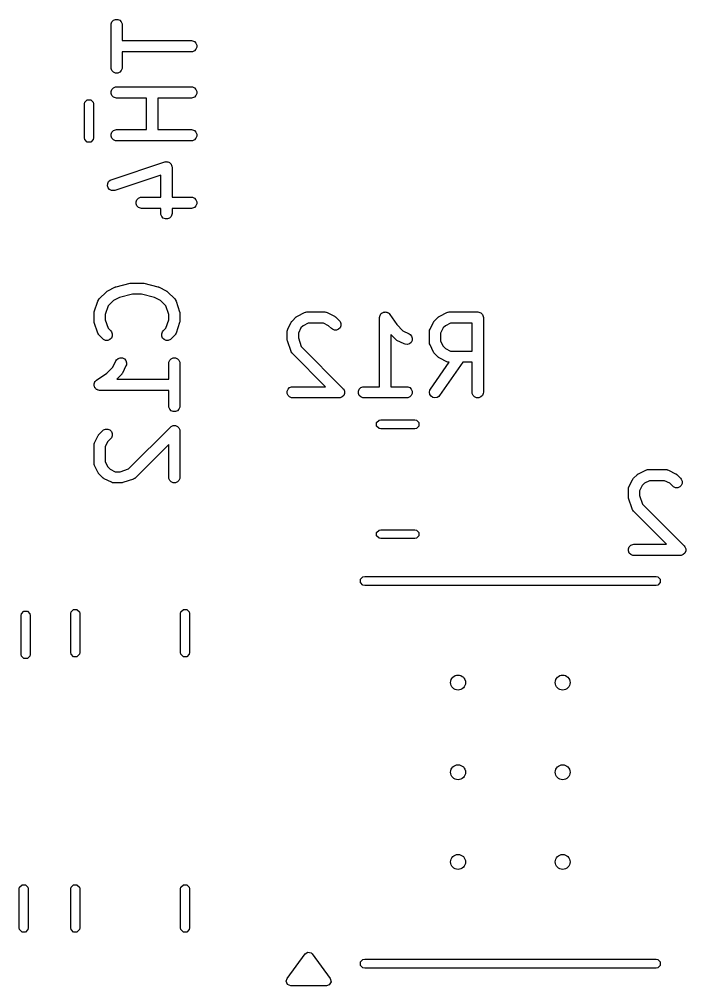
# Model space of a CAD drawing. Extents: x 0.21 to 3.35, y 0.3 to 2.56.
# Drawn here: x 1.799 to 2.15, y 0.923 to 1.432 of the extents above; entities that cross this region are included whole.
import ezdxf

# ---------------------------------------------------------------- set-up
doc = ezdxf.new("R2010")
doc.units = 0
doc.header["$MEASUREMENT"] = 0
doc.layers.add('BLACK', color=7, linetype='CONTINUOUS')

msp = doc.modelspace()

# ---------------------------------------------------------------- linework, layer by layer
at = {"layer": 'BLACK', "linetype": 'CONTINUOUS'}
for p, q in [((1.8476, 1.42919), (1.84804, 1.43026)), ((1.84804, 1.43026), (1.84886, 1.43107)), ((1.84886, 1.43107), (1.84992, 1.43151)), ((1.84992, 1.43151), (1.85107, 1.43151)), ((1.85107, 1.43151), (1.85214, 1.43107)), ((1.85214, 1.43107), (1.85295, 1.43026)), ((1.85295, 1.43026), (1.85339, 1.42919)), ((1.84754, 1.42862), (1.8476, 1.42919)), ((1.84754, 1.40612), (1.84754, 1.42862)), ((1.85339, 1.42919), (1.85345, 1.42862)), ((1.85345, 1.42862), (1.85345, 1.42032)), ((1.85345, 1.42032), (1.88987, 1.42032)), ((1.88987, 1.42032), (1.89044, 1.42027)), ((1.89044, 1.42027), (1.89151, 1.41983)), ((1.89151, 1.41491), (1.89044, 1.41447)), ((1.89151, 1.41983), (1.89232, 1.41901)), ((1.89232, 1.41573), (1.89151, 1.41491)), ((1.89232, 1.41901), (1.89276, 1.41795)), ((1.89276, 1.41679), (1.89232, 1.41573)), ((1.89276, 1.41795), (1.89276, 1.41679)), ((1.88987, 1.41442), (1.85345, 1.41442)), ((1.85345, 1.41442), (1.85345, 1.40612)), ((1.89044, 1.41447), (1.88987, 1.41442)), ((1.8476, 1.40555), (1.84754, 1.40612)), ((1.84804, 1.40448), (1.8476, 1.40555)), ((1.85339, 1.40555), (1.85295, 1.40448)), ((1.85345, 1.40612), (1.85339, 1.40555)), ((1.84886, 1.40367), (1.84804, 1.40448)), ((1.84992, 1.40323), (1.84886, 1.40367)), ((1.85107, 1.40323), (1.84992, 1.40323)), ((1.85214, 1.40367), (1.85107, 1.40323)), ((1.85295, 1.40448), (1.85214, 1.40367)), ((1.8476, 1.39357), (1.84804, 1.39464)), ((1.84804, 1.39464), (1.84886, 1.39545)), ((1.84886, 1.39545), (1.84992, 1.39589)), ((1.84992, 1.39589), (1.8505, 1.39595)), ((1.8505, 1.39595), (1.88987, 1.39595)), ((1.88987, 1.39595), (1.89044, 1.39589)), ((1.89044, 1.39589), (1.89151, 1.39545)), ((1.89151, 1.39545), (1.89232, 1.39464)), ((1.89232, 1.39464), (1.89276, 1.39357)), ((1.8476, 1.39242), (1.8476, 1.39357)), ((1.84804, 1.39136), (1.8476, 1.39242)), ((1.84886, 1.39054), (1.84804, 1.39136)), ((1.84992, 1.3901), (1.84886, 1.39054)), ((1.8505, 1.39005), (1.84992, 1.3901)), ((1.86629, 1.39005), (1.8505, 1.39005)), ((1.86629, 1.37345), (1.86629, 1.39005)), ((1.88987, 1.39005), (1.8722, 1.39005)), ((1.8722, 1.39005), (1.8722, 1.37345)), ((1.89044, 1.3901), (1.88987, 1.39005)), ((1.89151, 1.39054), (1.89044, 1.3901)), ((1.89232, 1.39136), (1.89151, 1.39054)), ((1.89276, 1.39242), (1.89232, 1.39136)), ((1.89276, 1.39357), (1.89276, 1.39242)), ((1.83357, 1.38694), (1.83375, 1.38784)), ((1.83357, 1.36906), (1.83357, 1.38694)), ((1.83375, 1.38784), (1.83503, 1.38912)), ((1.83503, 1.38912), (1.83684, 1.38912)), ((1.83684, 1.38912), (1.83812, 1.38784)), ((1.83812, 1.38784), (1.8383, 1.38694)), ((1.8383, 1.38694), (1.8383, 1.36906)), ((1.83375, 1.36816), (1.83357, 1.36906)), ((1.8383, 1.36906), (1.83812, 1.36816)), ((1.8476, 1.37108), (1.84804, 1.37214)), ((1.8476, 1.36992), (1.8476, 1.37108)), ((1.84804, 1.36886), (1.8476, 1.36992)), ((1.84804, 1.37214), (1.84886, 1.37296)), ((1.84886, 1.37296), (1.84992, 1.3734)), ((1.84992, 1.3734), (1.8505, 1.37345)), ((1.8505, 1.37345), (1.86629, 1.37345)), ((1.8722, 1.37345), (1.88987, 1.37345)), ((1.88987, 1.37345), (1.89044, 1.3734)), ((1.89044, 1.3734), (1.89151, 1.37296)), ((1.89151, 1.37296), (1.89232, 1.37214)), ((1.89232, 1.37214), (1.89276, 1.37108)), ((1.89276, 1.36992), (1.89232, 1.36886)), ((1.89276, 1.37108), (1.89276, 1.36992)), ((1.83503, 1.36688), (1.83375, 1.36816)), ((1.83684, 1.36688), (1.83503, 1.36688)), ((1.83812, 1.36816), (1.83684, 1.36688)), ((1.84886, 1.36805), (1.84804, 1.36886)), ((1.84992, 1.3676), (1.84886, 1.36805)), ((1.8505, 1.36755), (1.84992, 1.3676)), ((1.88987, 1.36755), (1.8505, 1.36755)), ((1.89044, 1.3676), (1.88987, 1.36755)), ((1.89151, 1.36805), (1.89044, 1.3676)), ((1.89232, 1.36886), (1.89151, 1.36805)), ((1.84769, 1.34706), (1.87581, 1.35643)), ((1.87581, 1.35643), (1.8761, 1.35649)), ((1.8761, 1.35649), (1.87617, 1.35652)), ((1.87617, 1.35652), (1.87623, 1.35652)), ((1.87623, 1.35652), (1.87637, 1.35656)), ((1.87637, 1.35656), (1.87685, 1.35652)), ((1.87685, 1.35652), (1.87732, 1.35652)), ((1.87732, 1.35652), (1.87742, 1.35648)), ((1.87742, 1.35648), (1.87752, 1.35648)), ((1.87752, 1.35648), (1.87795, 1.35626)), ((1.87795, 1.35626), (1.87838, 1.35608)), ((1.87838, 1.35608), (1.87846, 1.35601)), ((1.87846, 1.35601), (1.87855, 1.35596)), ((1.87855, 1.35596), (1.87886, 1.3556)), ((1.87886, 1.3556), (1.8792, 1.35527)), ((1.8792, 1.35527), (1.87924, 1.35517)), ((1.87924, 1.35517), (1.87931, 1.35509)), ((1.87931, 1.35509), (1.87946, 1.35464)), ((1.87946, 1.35464), (1.87964, 1.3542)), ((1.87964, 1.3542), (1.87965, 1.35405)), ((1.87965, 1.35405), (1.87967, 1.354)), ((1.87967, 1.354), (1.87967, 1.35392)), ((1.87967, 1.35392), (1.8797, 1.35363)), ((1.87379, 1.34953), (1.84956, 1.34145)), ((1.87379, 1.33783), (1.87379, 1.34953)), ((1.8797, 1.35363), (1.8797, 1.33783)), ((1.84569, 1.34388), (1.84577, 1.34503)), ((1.84606, 1.34279), (1.84569, 1.34388)), ((1.84577, 1.34503), (1.84629, 1.34606)), ((1.84629, 1.34606), (1.84716, 1.34682)), ((1.84716, 1.34682), (1.84769, 1.34706)), ((1.84681, 1.34192), (1.84606, 1.34279)), ((1.84784, 1.34141), (1.84681, 1.34192)), ((1.84899, 1.34132), (1.84784, 1.34141)), ((1.84956, 1.34145), (1.84899, 1.34132)), ((1.86072, 1.33546), (1.86117, 1.33652)), ((1.86072, 1.3343), (1.86072, 1.33546)), ((1.86117, 1.33324), (1.86072, 1.3343)), ((1.86117, 1.33652), (1.86198, 1.33734)), ((1.86198, 1.33734), (1.86304, 1.33778)), ((1.86304, 1.33778), (1.86362, 1.33783)), ((1.86362, 1.33783), (1.87379, 1.33783)), ((1.8797, 1.33783), (1.88987, 1.33783)), ((1.88987, 1.33783), (1.89044, 1.33778)), ((1.89044, 1.33778), (1.89151, 1.33734)), ((1.89151, 1.33734), (1.89232, 1.33652)), ((1.89232, 1.33652), (1.89276, 1.33546)), ((1.89276, 1.3343), (1.89232, 1.33324)), ((1.89276, 1.33546), (1.89276, 1.3343)), ((1.86198, 1.33243), (1.86117, 1.33324)), ((1.86304, 1.33198), (1.86198, 1.33243)), ((1.86362, 1.33193), (1.86304, 1.33198)), ((1.87379, 1.33193), (1.86362, 1.33193)), ((1.87379, 1.32926), (1.87379, 1.33193)), ((1.87385, 1.32868), (1.87379, 1.32926)), ((1.87429, 1.32762), (1.87385, 1.32868)), ((1.87964, 1.32868), (1.8792, 1.32762)), ((1.8797, 1.32926), (1.87964, 1.32868)), ((1.88987, 1.33193), (1.8797, 1.33193)), ((1.8797, 1.33193), (1.8797, 1.32926)), ((1.89044, 1.33198), (1.88987, 1.33193)), ((1.89151, 1.33243), (1.89044, 1.33198)), ((1.89232, 1.33324), (1.89151, 1.33243)), ((1.8751, 1.3268), (1.87429, 1.32762)), ((1.87617, 1.32636), (1.8751, 1.3268)), ((1.87732, 1.32636), (1.87617, 1.32636)), ((1.87838, 1.3268), (1.87732, 1.32636)), ((1.8792, 1.32762), (1.87838, 1.3268)), ((1.84132, 1.28427), (1.84507, 1.28802)), ((1.84507, 1.28802), (1.8453, 1.28821)), ((1.8453, 1.28821), (1.84535, 1.28826)), ((1.84535, 1.28826), (1.84544, 1.28832)), ((1.84544, 1.28832), (1.84552, 1.28839)), ((1.84552, 1.28839), (1.84559, 1.28842)), ((1.84559, 1.28842), (1.84584, 1.28857)), ((1.84584, 1.28857), (1.84959, 1.29045)), ((1.84959, 1.29045), (1.84963, 1.29046)), ((1.84963, 1.29046), (1.84965, 1.29048)), ((1.84965, 1.29048), (1.84989, 1.29056)), ((1.84989, 1.29056), (1.85013, 1.29065)), ((1.85013, 1.29065), (1.85015, 1.29066)), ((1.85015, 1.29066), (1.85019, 1.29067)), ((1.85019, 1.29067), (1.85769, 1.29255)), ((1.85769, 1.29255), (1.85779, 1.29256)), ((1.85779, 1.29256), (1.85783, 1.29258)), ((1.85783, 1.29258), (1.85805, 1.2926)), ((1.85805, 1.2926), (1.85827, 1.29263)), ((1.85827, 1.29263), (1.85831, 1.29262)), ((1.85831, 1.29262), (1.85841, 1.29263)), ((1.85841, 1.29263), (1.86403, 1.29263)), ((1.86403, 1.29263), (1.86413, 1.29262)), ((1.86413, 1.29262), (1.86418, 1.29263)), ((1.86418, 1.29263), (1.86439, 1.2926)), ((1.86439, 1.2926), (1.86461, 1.29258)), ((1.86461, 1.29258), (1.86465, 1.29256)), ((1.86465, 1.29256), (1.86475, 1.29255)), ((1.86475, 1.29255), (1.87225, 1.29067)), ((1.87225, 1.29067), (1.87229, 1.29066)), ((1.87229, 1.29066), (1.87231, 1.29065)), ((1.87231, 1.29065), (1.87255, 1.29056)), ((1.87255, 1.29056), (1.87279, 1.29048)), ((1.87279, 1.29048), (1.87281, 1.29046)), ((1.87281, 1.29046), (1.87285, 1.29045)), ((1.87285, 1.29045), (1.8766, 1.28857)), ((1.8766, 1.28857), (1.87685, 1.28842)), ((1.87685, 1.28842), (1.87692, 1.28839)), ((1.87692, 1.28839), (1.877, 1.28832)), ((1.877, 1.28832), (1.87709, 1.28826)), ((1.87709, 1.28826), (1.87714, 1.28821)), ((1.87714, 1.28821), (1.87737, 1.28802)), ((1.87737, 1.28802), (1.88112, 1.28427)), ((1.83873, 1.27749), (1.84061, 1.28312)), ((1.84061, 1.28312), (1.84085, 1.28364)), ((1.84085, 1.28364), (1.84092, 1.28372)), ((1.84092, 1.28372), (1.84096, 1.28382)), ((1.84096, 1.28382), (1.84132, 1.28427)), ((1.84891, 1.28351), (1.84599, 1.28059)), ((1.85194, 1.28502), (1.84891, 1.28351)), ((1.85877, 1.28673), (1.85194, 1.28502)), ((1.86367, 1.28673), (1.85877, 1.28673)), ((1.8705, 1.28502), (1.86367, 1.28673)), ((1.87353, 1.28351), (1.8705, 1.28502)), ((1.87645, 1.28059), (1.87353, 1.28351)), ((1.88112, 1.28427), (1.88149, 1.28382)), ((1.88149, 1.28382), (1.88153, 1.28372)), ((1.88153, 1.28372), (1.8816, 1.28364)), ((1.8816, 1.28364), (1.88183, 1.28312)), ((1.88183, 1.28312), (1.88371, 1.27749)), ((1.83867, 1.27721), (1.83873, 1.27749)), ((1.84599, 1.28059), (1.84449, 1.27608)), ((1.87795, 1.27608), (1.87645, 1.28059)), ((1.88371, 1.27749), (1.88377, 1.27721)), ((1.95024, 1.27736), (1.95082, 1.27742)), ((1.95082, 1.27742), (1.96019, 1.27742)), ((1.96019, 1.27742), (1.96077, 1.27736)), ((1.99178, 1.27736), (1.99207, 1.27742)), ((1.99207, 1.27742), (1.99235, 1.27736)), ((2.02523, 1.27736), (2.02581, 1.27742)), ((2.02581, 1.27742), (2.04081, 1.27742)), ((2.04081, 1.27742), (2.04138, 1.27736)), ((1.83858, 1.27656), (1.83861, 1.27685)), ((1.83858, 1.27281), (1.83858, 1.27656)), ((1.83861, 1.27252), (1.83858, 1.27281)), ((1.83861, 1.27693), (1.83863, 1.27703)), ((1.83861, 1.27685), (1.83861, 1.27693)), ((1.83861, 1.27244), (1.83861, 1.27252)), ((1.83863, 1.27234), (1.83861, 1.27244)), ((1.83863, 1.27703), (1.83864, 1.27713)), ((1.83864, 1.27223), (1.83863, 1.27234)), ((1.83864, 1.27713), (1.83867, 1.27721)), ((1.84449, 1.27608), (1.84449, 1.27329)), ((1.84449, 1.27329), (1.84599, 1.26878)), ((1.87645, 1.26878), (1.87795, 1.27329)), ((1.87795, 1.27329), (1.87795, 1.27608)), ((1.88377, 1.27721), (1.8838, 1.27713)), ((1.8838, 1.27713), (1.88381, 1.27703)), ((1.88381, 1.27234), (1.8838, 1.27223)), ((1.88381, 1.27703), (1.88384, 1.27693)), ((1.88384, 1.27244), (1.88381, 1.27234)), ((1.88384, 1.27693), (1.88383, 1.27685)), ((1.88383, 1.27685), (1.88386, 1.27656)), ((1.88386, 1.27281), (1.88383, 1.27252)), ((1.88383, 1.27252), (1.88384, 1.27244)), ((1.88386, 1.27656), (1.88386, 1.27281)), ((1.94271, 1.27228), (1.94274, 1.27235)), ((1.94274, 1.27235), (1.9428, 1.27244)), ((1.9428, 1.27244), (1.94286, 1.27252)), ((1.94286, 1.27252), (1.94292, 1.27258)), ((1.94292, 1.27258), (1.94311, 1.2728)), ((1.94311, 1.2728), (1.94498, 1.27468)), ((1.94498, 1.27468), (1.94521, 1.27486)), ((1.94521, 1.27486), (1.94526, 1.27492)), ((1.94526, 1.27492), (1.94535, 1.27498)), ((1.94535, 1.27498), (1.94543, 1.27504)), ((1.94543, 1.27504), (1.9455, 1.27507)), ((1.9455, 1.27507), (1.94575, 1.27523)), ((1.94575, 1.27523), (1.9495, 1.2771)), ((1.9495, 1.2771), (1.95004, 1.27731)), ((1.95004, 1.27731), (1.95014, 1.27732)), ((1.95014, 1.27732), (1.95024, 1.27736)), ((1.96077, 1.27736), (1.96087, 1.27732)), ((1.96087, 1.27732), (1.96097, 1.27731)), ((1.96097, 1.27731), (1.96151, 1.2771)), ((1.96151, 1.2771), (1.96526, 1.27523)), ((1.96526, 1.27523), (1.96551, 1.27507)), ((1.96551, 1.27507), (1.96558, 1.27504)), ((1.96558, 1.27504), (1.96566, 1.27498)), ((1.96566, 1.27498), (1.96575, 1.27492)), ((1.96575, 1.27492), (1.9658, 1.27486)), ((1.9658, 1.27486), (1.96603, 1.27468)), ((1.96603, 1.27468), (1.9679, 1.2728)), ((1.9679, 1.2728), (1.96827, 1.27235)), ((1.96827, 1.27235), (1.96871, 1.27129)), ((1.98911, 1.27447), (1.98917, 1.27504)), ((1.98911, 1.27446), (1.98911, 1.27447)), ((1.98911, 1.27447), (1.98911, 1.27447)), ((1.98911, 1.27447), (1.98911, 1.27447)), ((1.98911, 1.23805), (1.98911, 1.27446)), ((1.98917, 1.27504), (1.98928, 1.27531)), ((1.98928, 1.27531), (1.98934, 1.2756)), ((1.98934, 1.2756), (1.9895, 1.27584)), ((1.9895, 1.27584), (1.98961, 1.2761)), ((1.98961, 1.2761), (1.98981, 1.27631)), ((1.98981, 1.27631), (1.98998, 1.27655)), ((1.98998, 1.27655), (1.99022, 1.27671)), ((1.99022, 1.27671), (1.99042, 1.27692)), ((1.99042, 1.27692), (1.99069, 1.27703)), ((1.99069, 1.27703), (1.99094, 1.27719)), ((1.99094, 1.27719), (1.99122, 1.27725)), ((1.99122, 1.27725), (1.99149, 1.27736)), ((1.99149, 1.27736), (1.99178, 1.27736)), ((1.99235, 1.27736), (1.99264, 1.27736)), ((1.99264, 1.27736), (1.99291, 1.27725)), ((1.99291, 1.27725), (1.9932, 1.27719)), ((1.9932, 1.27719), (1.99344, 1.27703)), ((1.99344, 1.27703), (1.9937, 1.27692)), ((1.9937, 1.27692), (1.99391, 1.27671)), ((1.99391, 1.27671), (1.99415, 1.27655)), ((1.99415, 1.27655), (1.99452, 1.27611)), ((1.99452, 1.27611), (1.99452, 1.2761)), ((1.99452, 1.2761), (1.99452, 1.2761)), ((1.99452, 1.2761), (1.99452, 1.2761)), ((1.99452, 1.2761), (1.99811, 1.27072)), ((2.0177, 1.27228), (2.01773, 1.27235)), ((2.01773, 1.27235), (2.0178, 1.27244)), ((2.0178, 1.27244), (2.01785, 1.27252)), ((2.01785, 1.27252), (2.01791, 1.27258)), ((2.01791, 1.27258), (2.0181, 1.2728)), ((2.0181, 1.2728), (2.01997, 1.27468)), ((2.01997, 1.27468), (2.0202, 1.27486)), ((2.0202, 1.27486), (2.02025, 1.27492)), ((2.02025, 1.27492), (2.02034, 1.27498)), ((2.02034, 1.27498), (2.02042, 1.27504)), ((2.02042, 1.27504), (2.02049, 1.27507)), ((2.02049, 1.27507), (2.02074, 1.27523)), ((2.02074, 1.27523), (2.02449, 1.2771)), ((2.02449, 1.2771), (2.02503, 1.27731)), ((2.02503, 1.27731), (2.02513, 1.27732)), ((2.02513, 1.27732), (2.02523, 1.27736)), ((2.04138, 1.27736), (2.04245, 1.27692)), ((2.04245, 1.27692), (2.04326, 1.2761)), ((2.04326, 1.2761), (2.0437, 1.27504)), ((2.0437, 1.27504), (2.04376, 1.27446)), ((2.04376, 1.27446), (2.04376, 1.23509)), ((1.83867, 1.27216), (1.83864, 1.27223)), ((1.83873, 1.27187), (1.83867, 1.27216)), ((1.84061, 1.26625), (1.83873, 1.27187)), ((1.84599, 1.26878), (1.84737, 1.2674)), ((1.84737, 1.2674), (1.84774, 1.26695)), ((1.8747, 1.26695), (1.87507, 1.2674)), ((1.87507, 1.2674), (1.87645, 1.26878)), ((1.88371, 1.27187), (1.88183, 1.26625)), ((1.88377, 1.27216), (1.88371, 1.27187)), ((1.8838, 1.27223), (1.88377, 1.27216)), ((1.94037, 1.26696), (1.94042, 1.26754)), ((1.94042, 1.26754), (1.94046, 1.26764)), ((1.94046, 1.26764), (1.94047, 1.26774)), ((1.94047, 1.26774), (1.94068, 1.26829)), ((1.94068, 1.26829), (1.94255, 1.27203)), ((1.94255, 1.27203), (1.94271, 1.27228)), ((1.94762, 1.26897), (1.94627, 1.26627)), ((1.94882, 1.27016), (1.94762, 1.26897)), ((1.95151, 1.27151), (1.94882, 1.27016)), ((1.95949, 1.27151), (1.95151, 1.27151)), ((1.96219, 1.27016), (1.95949, 1.27151)), ((1.96373, 1.26863), (1.96219, 1.27016)), ((1.96418, 1.26826), (1.96373, 1.26863)), ((1.96524, 1.26782), (1.96418, 1.26826)), ((1.96639, 1.26782), (1.96524, 1.26782)), ((1.96746, 1.26826), (1.96639, 1.26782)), ((1.96827, 1.26907), (1.96746, 1.26826)), ((1.96871, 1.27014), (1.96827, 1.26907)), ((1.96871, 1.27129), (1.96871, 1.27014)), ((1.99811, 1.27072), (2.00131, 1.26752)), ((2.00131, 1.26752), (2.00463, 1.26586)), ((2.01536, 1.26696), (2.01541, 1.26754)), ((2.01541, 1.26754), (2.01545, 1.26764)), ((2.01545, 1.26764), (2.01546, 1.26774)), ((2.01546, 1.26774), (2.01567, 1.26829)), ((2.01567, 1.26829), (2.01754, 1.27203)), ((2.01754, 1.27203), (2.0177, 1.27228)), ((2.02261, 1.26897), (2.02126, 1.26627)), ((2.02381, 1.27016), (2.02261, 1.26897)), ((2.02651, 1.27151), (2.02381, 1.27016)), ((2.03785, 1.27151), (2.02651, 1.27151)), ((2.03785, 1.25679), (2.03785, 1.27151)), ((1.84085, 1.26572), (1.84061, 1.26625)), ((1.84092, 1.26564), (1.84085, 1.26572)), ((1.84096, 1.26554), (1.84092, 1.26564)), ((1.84132, 1.2651), (1.84096, 1.26554)), ((1.8432, 1.26322), (1.84132, 1.2651)), ((1.84365, 1.26285), (1.8432, 1.26322)), ((1.84471, 1.26241), (1.84365, 1.26285)), ((1.84586, 1.26241), (1.84471, 1.26241)), ((1.84693, 1.26285), (1.84586, 1.26241)), ((1.84774, 1.26367), (1.84693, 1.26285)), ((1.84774, 1.26695), (1.84818, 1.26589)), ((1.84818, 1.26473), (1.84774, 1.26367)), ((1.84818, 1.26589), (1.84818, 1.26473)), ((1.87426, 1.26589), (1.8747, 1.26695)), ((1.87426, 1.26473), (1.87426, 1.26589)), ((1.8747, 1.26367), (1.87426, 1.26473)), ((1.87552, 1.26285), (1.8747, 1.26367)), ((1.87658, 1.26241), (1.87552, 1.26285)), ((1.87773, 1.26241), (1.87658, 1.26241)), ((1.8788, 1.26285), (1.87773, 1.26241)), ((1.87924, 1.26322), (1.8788, 1.26285)), ((1.88112, 1.2651), (1.87924, 1.26322)), ((1.88149, 1.26554), (1.88112, 1.2651)), ((1.88153, 1.26564), (1.88149, 1.26554)), ((1.8816, 1.26572), (1.88153, 1.26564)), ((1.88183, 1.26625), (1.8816, 1.26572)), ((1.94037, 1.26322), (1.94037, 1.26696)), ((1.94039, 1.26292), (1.94037, 1.26322)), ((1.94039, 1.26285), (1.94039, 1.26292)), ((1.94041, 1.26274), (1.94039, 1.26285)), ((1.94042, 1.26264), (1.94041, 1.26274)), ((1.94045, 1.26257), (1.94042, 1.26264)), ((1.94052, 1.26228), (1.94045, 1.26257)), ((1.94239, 1.25666), (1.94052, 1.26228)), ((1.94627, 1.26627), (1.94627, 1.26369)), ((1.94627, 1.26369), (1.94777, 1.25919)), ((1.99747, 1.263), (1.99502, 1.26546)), ((1.99502, 1.26546), (1.99502, 1.23805)), ((1.9977, 1.26282), (1.99747, 1.263)), ((1.99775, 1.26276), (1.9977, 1.26282)), ((1.99784, 1.2627), (1.99775, 1.26276)), ((1.99792, 1.26263), (1.99784, 1.2627)), ((1.99799, 1.2626), (1.99792, 1.26263)), ((1.99824, 1.26245), (1.99799, 1.2626)), ((2.00199, 1.26057), (1.99824, 1.26245)), ((2.00463, 1.26586), (2.00512, 1.26555)), ((2.00512, 1.26555), (2.00588, 1.26468)), ((2.00616, 1.26244), (2.00564, 1.2614)), ((2.00588, 1.26468), (2.00624, 1.26358)), ((2.00624, 1.26358), (2.00616, 1.26244)), ((2.01536, 1.26134), (2.01536, 1.26696)), ((2.02126, 1.26627), (2.02126, 1.26204)), ((1.94777, 1.25919), (1.96978, 1.23718)), ((2.00253, 1.26037), (2.00199, 1.26057)), ((2.00368, 1.26029), (2.00253, 1.26037)), ((2.00477, 1.26065), (2.00368, 1.26029)), ((2.00564, 1.2614), (2.00477, 1.26065)), ((2.01541, 1.26076), (2.01536, 1.26134)), ((2.01545, 1.26067), (2.01541, 1.26076)), ((2.01546, 1.26056), (2.01545, 1.26067)), ((2.01567, 1.26002), (2.01546, 1.26056)), ((2.01754, 1.25627), (2.01567, 1.26002)), ((2.02126, 1.26204), (2.02261, 1.25934)), ((2.02261, 1.25934), (2.02381, 1.25814)), ((2.02381, 1.25814), (2.02651, 1.25679)), ((1.85014, 1.25163), (1.85045, 1.25212)), ((1.85045, 1.25212), (1.85132, 1.25288)), ((1.85132, 1.25288), (1.85242, 1.25324)), ((1.85242, 1.25324), (1.85356, 1.25316)), ((1.85356, 1.25316), (1.8546, 1.25264)), ((1.8546, 1.25264), (1.85535, 1.25177)), ((1.87801, 1.25089), (1.87845, 1.25195)), ((1.87845, 1.25195), (1.87927, 1.25277)), ((1.87927, 1.25277), (1.88033, 1.25321)), ((1.88033, 1.25321), (1.88148, 1.25321)), ((1.88148, 1.25321), (1.88255, 1.25277)), ((1.88255, 1.25277), (1.88336, 1.25195)), ((1.88336, 1.25195), (1.8838, 1.25089)), ((1.94263, 1.25613), (1.94239, 1.25666)), ((1.9427, 1.25605), (1.94263, 1.25613)), ((1.94274, 1.25595), (1.9427, 1.25605)), ((1.94311, 1.2555), (1.94274, 1.25595)), ((1.96056, 1.23805), (1.94311, 1.2555)), ((2.0177, 1.25602), (2.01754, 1.25627)), ((2.01773, 1.25595), (2.0177, 1.25602)), ((2.0178, 1.25587), (2.01773, 1.25595)), ((2.01785, 1.25578), (2.0178, 1.25587)), ((2.01791, 1.25573), (2.01785, 1.25578)), ((2.0181, 1.2555), (2.01791, 1.25573)), ((2.01997, 1.25363), (2.0181, 1.2555)), ((2.0202, 1.25344), (2.01997, 1.25363)), ((2.02025, 1.25338), (2.0202, 1.25344)), ((2.02034, 1.25333), (2.02025, 1.25338)), ((2.02042, 1.25326), (2.02034, 1.25333)), ((2.02049, 1.25323), (2.02042, 1.25326)), ((2.02074, 1.25308), (2.02049, 1.25323)), ((2.02449, 1.2512), (2.02074, 1.25308)), ((2.02651, 1.25679), (2.03785, 1.25679)), ((1.84528, 1.24511), (1.84848, 1.24831)), ((1.84848, 1.24831), (1.85014, 1.25163)), ((1.85543, 1.24899), (1.85355, 1.24524)), ((1.85535, 1.25177), (1.85571, 1.25068)), ((1.85563, 1.24953), (1.85543, 1.24899)), ((1.85571, 1.25068), (1.85563, 1.24953)), ((1.87795, 1.25031), (1.87801, 1.25089)), ((1.87795, 1.24202), (1.87795, 1.25031)), ((1.8838, 1.25089), (1.88386, 1.25031)), ((1.88386, 1.25031), (1.88386, 1.22781)), ((2.01589, 1.23679), (2.02576, 1.25089)), ((2.03297, 1.25089), (2.02073, 1.2334)), ((2.02503, 1.25099), (2.02449, 1.2512)), ((2.02513, 1.25099), (2.02503, 1.25099)), ((2.02523, 1.25095), (2.02513, 1.25099)), ((2.02576, 1.25089), (2.02523, 1.25095)), ((2.03785, 1.25089), (2.03297, 1.25089)), ((2.03785, 1.23509), (2.03785, 1.25089)), ((1.8399, 1.24152), (1.84528, 1.24511)), ((1.853, 1.24447), (1.85054, 1.24202)), ((1.85054, 1.24202), (1.87795, 1.24202)), ((1.85318, 1.2447), (1.853, 1.24447)), ((1.85324, 1.24475), (1.85318, 1.2447)), ((1.8533, 1.24484), (1.85324, 1.24475)), ((1.85337, 1.24492), (1.8533, 1.24484)), ((1.85339, 1.24499), (1.85337, 1.24492)), ((1.85355, 1.24524), (1.85339, 1.24499)), ((1.83858, 1.23907), (1.83864, 1.23935)), ((1.83864, 1.23878), (1.83858, 1.23907)), ((1.83864, 1.23964), (1.83875, 1.23991)), ((1.83864, 1.23935), (1.83864, 1.23964)), ((1.83864, 1.23849), (1.83864, 1.23878)), ((1.83875, 1.23822), (1.83864, 1.23849)), ((1.83875, 1.23991), (1.83881, 1.2402)), ((1.83881, 1.23794), (1.83875, 1.23822)), ((1.83881, 1.2402), (1.83897, 1.24044)), ((1.83897, 1.23769), (1.83881, 1.23794)), ((1.83897, 1.24044), (1.83908, 1.2407)), ((1.83908, 1.23742), (1.83897, 1.23769)), ((1.83908, 1.2407), (1.83929, 1.24091)), ((1.83929, 1.23722), (1.83908, 1.23742)), ((1.83929, 1.24091), (1.83945, 1.24115)), ((1.83945, 1.23698), (1.83929, 1.23722)), ((1.83945, 1.24115), (1.83989, 1.24152)), ((1.83969, 1.23681), (1.83945, 1.23698)), ((1.8399, 1.23661), (1.83969, 1.23681)), ((1.83989, 1.24152), (1.8399, 1.24152)), ((1.8399, 1.24152), (1.8399, 1.24152)), ((1.8399, 1.24152), (1.8399, 1.24152)), ((1.94042, 1.23567), (1.94086, 1.23673)), ((1.94086, 1.23673), (1.94168, 1.23755)), ((1.94168, 1.23755), (1.94274, 1.23799)), ((1.94274, 1.23799), (1.94332, 1.23805)), ((1.94332, 1.23805), (1.96056, 1.23805)), ((1.96978, 1.23718), (1.97015, 1.23673)), ((1.97015, 1.23673), (1.97059, 1.23567)), ((1.97792, 1.23567), (1.97836, 1.23673)), ((1.97836, 1.23673), (1.97917, 1.23755)), ((1.97917, 1.23755), (1.98024, 1.23799)), ((1.98024, 1.23799), (1.98081, 1.23805)), ((1.98081, 1.23805), (1.98911, 1.23805)), ((1.99502, 1.23805), (2.00331, 1.23805)), ((2.00331, 1.23805), (2.00389, 1.23799)), ((2.00389, 1.23799), (2.00495, 1.23755)), ((2.00495, 1.23755), (2.00577, 1.23673)), ((2.00577, 1.23673), (2.00621, 1.23567)), ((2.01561, 1.23628), (2.01589, 1.23679)), ((1.84016, 1.2365), (1.8399, 1.23661)), ((1.8404, 1.23634), (1.84016, 1.2365)), ((1.84069, 1.23628), (1.8404, 1.23634)), ((1.84096, 1.23617), (1.84069, 1.23628)), ((1.84153, 1.23611), (1.84096, 1.23617)), ((1.84154, 1.23611), (1.84153, 1.23611)), ((1.84153, 1.23611), (1.84153, 1.23611)), ((1.84153, 1.23611), (1.84153, 1.23611)), ((1.87795, 1.23611), (1.84154, 1.23611)), ((1.87795, 1.22781), (1.87795, 1.23611)), ((1.94042, 1.23452), (1.94042, 1.23567)), ((1.94086, 1.23345), (1.94042, 1.23452)), ((1.94168, 1.23264), (1.94086, 1.23345)), ((1.94274, 1.2322), (1.94168, 1.23264)), ((1.94332, 1.23214), (1.94274, 1.2322)), ((1.96769, 1.23214), (1.94332, 1.23214)), ((1.96827, 1.2322), (1.96769, 1.23214)), ((1.96873, 1.23239), (1.96827, 1.2322)), ((1.96933, 1.23264), (1.96873, 1.23239)), ((1.97015, 1.23345), (1.96933, 1.23264)), ((1.97059, 1.23452), (1.97015, 1.23345)), ((1.97059, 1.23567), (1.97059, 1.23452)), ((1.97792, 1.23452), (1.97792, 1.23567)), ((1.97836, 1.23345), (1.97792, 1.23452)), ((1.97917, 1.23264), (1.97836, 1.23345)), ((1.98024, 1.2322), (1.97917, 1.23264)), ((1.98081, 1.23214), (1.98024, 1.2322)), ((2.00331, 1.23214), (1.98081, 1.23214)), ((2.00389, 1.2322), (2.00331, 1.23214)), ((2.00495, 1.23264), (2.00389, 1.2322)), ((2.00577, 1.23345), (2.00495, 1.23264)), ((2.00621, 1.23452), (2.00577, 1.23345)), ((2.00621, 1.23567), (2.00621, 1.23452)), ((2.01536, 1.23516), (2.01561, 1.23628)), ((2.01556, 1.23402), (2.01536, 1.23516)), ((2.01618, 1.23305), (2.01556, 1.23402)), ((2.01712, 1.23239), (2.01618, 1.23305)), ((2.01825, 1.23214), (2.01712, 1.23239)), ((2.01938, 1.23234), (2.01825, 1.23214)), ((2.02035, 1.23296), (2.01938, 1.23234)), ((2.02073, 1.2334), (2.02035, 1.23296)), ((2.03791, 1.23452), (2.03785, 1.23509)), ((2.03835, 1.23345), (2.03791, 1.23452)), ((2.03917, 1.23264), (2.03835, 1.23345)), ((2.04023, 1.2322), (2.03917, 1.23264)), ((2.04138, 1.2322), (2.04023, 1.2322)), ((2.04245, 1.23264), (2.04138, 1.2322)), ((2.04326, 1.23345), (2.04245, 1.23264)), ((2.0437, 1.23452), (2.04326, 1.23345)), ((2.04376, 1.23509), (2.0437, 1.23452)), ((1.87801, 1.22724), (1.87795, 1.22781)), ((1.87845, 1.22617), (1.87801, 1.22724)), ((1.8838, 1.22724), (1.88336, 1.22617)), ((1.88386, 1.22781), (1.8838, 1.22724)), ((1.87927, 1.22536), (1.87845, 1.22617)), ((1.88033, 1.22492), (1.87927, 1.22536)), ((1.88148, 1.22492), (1.88033, 1.22492)), ((1.88255, 1.22536), (1.88148, 1.22492)), ((1.88336, 1.22617), (1.88255, 1.22536)), ((1.85681, 1.19477), (1.87882, 1.21678)), ((1.87882, 1.21678), (1.87927, 1.21715)), ((1.87927, 1.21715), (1.88002, 1.21746)), ((1.88002, 1.21746), (1.88033, 1.21759)), ((1.88033, 1.21759), (1.88148, 1.21759)), ((1.88148, 1.21759), (1.88255, 1.21715)), ((1.88255, 1.21715), (1.88336, 1.21633)), ((1.88336, 1.21633), (1.88362, 1.21571)), ((1.98751, 1.21915), (1.98879, 1.22043)), ((1.98751, 1.21734), (1.98751, 1.21915)), ((1.98879, 1.21606), (1.98751, 1.21734)), ((1.98879, 1.22043), (1.98969, 1.22061)), ((1.98969, 1.22061), (2.00757, 1.22061)), ((2.00757, 1.22061), (2.00847, 1.22043)), ((2.00847, 1.22043), (2.00975, 1.21915)), ((2.00975, 1.21734), (2.00847, 1.21606)), ((2.00975, 1.21915), (2.00975, 1.21734)), ((1.8389, 1.20851), (1.84077, 1.21226)), ((1.84077, 1.21226), (1.84093, 1.21251)), ((1.84093, 1.21251), (1.84096, 1.21258)), ((1.84096, 1.21258), (1.84102, 1.21266)), ((1.84102, 1.21266), (1.84108, 1.21275)), ((1.84108, 1.21275), (1.84114, 1.2128)), ((1.84114, 1.2128), (1.84132, 1.21303)), ((1.84132, 1.21303), (1.8432, 1.2149)), ((1.8432, 1.2149), (1.84365, 1.21527)), ((1.84365, 1.21527), (1.84471, 1.21571)), ((1.84471, 1.21571), (1.84586, 1.21571)), ((1.84586, 1.21571), (1.84693, 1.21527)), ((1.84693, 1.21527), (1.84774, 1.21446)), ((1.84774, 1.21446), (1.84818, 1.21339)), ((1.84818, 1.21224), (1.84774, 1.21118)), ((1.84818, 1.21339), (1.84818, 1.21224)), ((1.88362, 1.21571), (1.8838, 1.21527)), ((1.8838, 1.21527), (1.88386, 1.21469)), ((1.88386, 1.21469), (1.88386, 1.19032)), ((1.98969, 1.21588), (1.98879, 1.21606)), ((2.00757, 1.21588), (1.98969, 1.21588)), ((2.00847, 1.21606), (2.00757, 1.21588)), ((1.83858, 1.20719), (1.83864, 1.20777)), ((1.83858, 1.19782), (1.83858, 1.20719)), ((1.83864, 1.20777), (1.83868, 1.20787)), ((1.83868, 1.20787), (1.83869, 1.20797)), ((1.83869, 1.20797), (1.8389, 1.20851)), ((1.84584, 1.20919), (1.84449, 1.20649)), ((1.84449, 1.20649), (1.84449, 1.19851)), ((1.84737, 1.21073), (1.84584, 1.20919)), ((1.84774, 1.21118), (1.84737, 1.21073)), ((1.87795, 1.20756), (1.8605, 1.19011)), ((1.87795, 1.19032), (1.87795, 1.20756)), ((1.83864, 1.19724), (1.83858, 1.19782)), ((1.83868, 1.19714), (1.83864, 1.19724)), ((1.83869, 1.19704), (1.83868, 1.19714)), ((1.8389, 1.1965), (1.83869, 1.19704)), ((1.84077, 1.19275), (1.8389, 1.1965)), ((1.84449, 1.19851), (1.84584, 1.19582)), ((1.84093, 1.1925), (1.84077, 1.19275)), ((1.84096, 1.19243), (1.84093, 1.1925)), ((1.84102, 1.19235), (1.84096, 1.19243)), ((1.84108, 1.19226), (1.84102, 1.19235)), ((1.84114, 1.19221), (1.84108, 1.19226)), ((1.84132, 1.19198), (1.84114, 1.19221)), ((1.8432, 1.19011), (1.84132, 1.19198)), ((1.84584, 1.19582), (1.84703, 1.19462)), ((1.84703, 1.19462), (1.84973, 1.19327)), ((1.84973, 1.19327), (1.85231, 1.19327)), ((1.85231, 1.19327), (1.85681, 1.19477)), ((2.12292, 1.1898), (2.12479, 1.19168)), ((2.12479, 1.19168), (2.12502, 1.19186)), ((2.12502, 1.19186), (2.12507, 1.19192)), ((2.12507, 1.19192), (2.12516, 1.19198)), ((2.12516, 1.19198), (2.12524, 1.19204)), ((2.12524, 1.19204), (2.12531, 1.19207)), ((2.12531, 1.19207), (2.12556, 1.19223)), ((2.12556, 1.19223), (2.12931, 1.1941)), ((2.12931, 1.1941), (2.12985, 1.19431)), ((2.12985, 1.19431), (2.12995, 1.19432)), ((2.12995, 1.19432), (2.13005, 1.19436)), ((2.13005, 1.19436), (2.13063, 1.19442)), ((2.13063, 1.19442), (2.14, 1.19442)), ((2.14, 1.19442), (2.14058, 1.19436)), ((2.14058, 1.19436), (2.14068, 1.19432)), ((2.14068, 1.19432), (2.14078, 1.19431)), ((2.14078, 1.19431), (2.14132, 1.1941)), ((2.14132, 1.1941), (2.14507, 1.19223)), ((2.14507, 1.19223), (2.14532, 1.19207)), ((2.14532, 1.19207), (2.14539, 1.19204)), ((2.14539, 1.19204), (2.14547, 1.19198)), ((2.14547, 1.19198), (2.14556, 1.19192)), ((2.14556, 1.19192), (2.14561, 1.19186)), ((2.14561, 1.19186), (2.14584, 1.19168)), ((2.14584, 1.19168), (2.14771, 1.1898)), ((1.84342, 1.18992), (1.8432, 1.19011)), ((1.84348, 1.18986), (1.84342, 1.18992)), ((1.84356, 1.1898), (1.84348, 1.18986)), ((1.84365, 1.18974), (1.84356, 1.1898)), ((1.84372, 1.18971), (1.84365, 1.18974)), ((1.84397, 1.18955), (1.84372, 1.18971)), ((1.84771, 1.18768), (1.84397, 1.18955)), ((1.84826, 1.18747), (1.84771, 1.18768)), ((1.84836, 1.18746), (1.84826, 1.18747)), ((1.84846, 1.18742), (1.84836, 1.18746)), ((1.84904, 1.18737), (1.84846, 1.18742)), ((1.85278, 1.18737), (1.84904, 1.18737)), ((1.85308, 1.18739), (1.85278, 1.18737)), ((1.85315, 1.18739), (1.85308, 1.18739)), ((1.85326, 1.18741), (1.85315, 1.18739)), ((1.85336, 1.18742), (1.85326, 1.18741)), ((1.85343, 1.18745), (1.85336, 1.18742)), ((1.85372, 1.18752), (1.85343, 1.18745)), ((1.85934, 1.18939), (1.85372, 1.18752)), ((1.85987, 1.18963), (1.85934, 1.18939)), ((1.85995, 1.1897), (1.85987, 1.18963)), ((1.86005, 1.18974), (1.85995, 1.1897)), ((1.8605, 1.19011), (1.86005, 1.18974)), ((1.87801, 1.18974), (1.87795, 1.19032)), ((1.87845, 1.18868), (1.87801, 1.18974)), ((1.87927, 1.18786), (1.87845, 1.18868)), ((1.88033, 1.18742), (1.87927, 1.18786)), ((1.88148, 1.18742), (1.88033, 1.18742)), ((1.88255, 1.18786), (1.88148, 1.18742)), ((1.88336, 1.18868), (1.88255, 1.18786)), ((1.8838, 1.18974), (1.88336, 1.18868)), ((1.88386, 1.19032), (1.8838, 1.18974)), ((2.12049, 1.18529), (2.12236, 1.18903)), ((2.12236, 1.18903), (2.12252, 1.18928)), ((2.12252, 1.18928), (2.12255, 1.18935)), ((2.12255, 1.18935), (2.12262, 1.18944)), ((2.12262, 1.18944), (2.12267, 1.18952)), ((2.12267, 1.18952), (2.12273, 1.18958)), ((2.12273, 1.18958), (2.12292, 1.1898)), ((2.12743, 1.18597), (2.12608, 1.18327)), ((2.12863, 1.18716), (2.12743, 1.18597)), ((2.13133, 1.18851), (2.12863, 1.18716)), ((2.1393, 1.18851), (2.13133, 1.18851)), ((2.142, 1.18716), (2.1393, 1.18851)), ((2.14354, 1.18563), (2.142, 1.18716)), ((2.14808, 1.18607), (2.14727, 1.18526)), ((2.14771, 1.1898), (2.14808, 1.18935)), ((2.14808, 1.18935), (2.14852, 1.18829)), ((2.14852, 1.18714), (2.14808, 1.18607)), ((2.14852, 1.18829), (2.14852, 1.18714)), ((2.12018, 1.18396), (2.12023, 1.18454)), ((2.12018, 1.18022), (2.12018, 1.18396)), ((2.12023, 1.18454), (2.12027, 1.18464)), ((2.12027, 1.18464), (2.12028, 1.18474)), ((2.12028, 1.18474), (2.12049, 1.18529)), ((2.12608, 1.18327), (2.12608, 1.18069)), ((2.12608, 1.18069), (2.12758, 1.17619)), ((2.14399, 1.18526), (2.14354, 1.18563)), ((2.14505, 1.18482), (2.14399, 1.18526)), ((2.1462, 1.18482), (2.14505, 1.18482)), ((2.14727, 1.18526), (2.1462, 1.18482)), ((2.1202, 1.17992), (2.12018, 1.18022)), ((2.1202, 1.17985), (2.1202, 1.17992)), ((2.12022, 1.17974), (2.1202, 1.17985)), ((2.12023, 1.17964), (2.12022, 1.17974)), ((2.12026, 1.17957), (2.12023, 1.17964)), ((2.12033, 1.17928), (2.12026, 1.17957)), ((2.1222, 1.17366), (2.12033, 1.17928)), ((2.12758, 1.17619), (2.14959, 1.15418)), ((2.12244, 1.17313), (2.1222, 1.17366)), ((2.12251, 1.17305), (2.12244, 1.17313)), ((2.12255, 1.17295), (2.12251, 1.17305)), ((2.12292, 1.1725), (2.12255, 1.17295)), ((2.14037, 1.15505), (2.12292, 1.1725)), ((1.98751, 1.16127), (1.98879, 1.16255)), ((1.98751, 1.15947), (1.98751, 1.16127)), ((1.98879, 1.16255), (1.98969, 1.16273)), ((1.98969, 1.16273), (2.00757, 1.16273)), ((2.00757, 1.16273), (2.00847, 1.16255)), ((2.00847, 1.16255), (2.00975, 1.16127)), ((2.00975, 1.16127), (2.00975, 1.15947)), ((1.98879, 1.15819), (1.98751, 1.15947)), ((1.98969, 1.15801), (1.98879, 1.15819)), ((2.00757, 1.15801), (1.98969, 1.15801)), ((2.00847, 1.15819), (2.00757, 1.15801)), ((2.00975, 1.15947), (2.00847, 1.15819)), ((2.12023, 1.15267), (2.12067, 1.15373)), ((2.12023, 1.15152), (2.12023, 1.15267)), ((2.12067, 1.15045), (2.12023, 1.15152)), ((2.12067, 1.15373), (2.12149, 1.15455)), ((2.12149, 1.14964), (2.12067, 1.15045)), ((2.12149, 1.15455), (2.12255, 1.15499)), ((2.12255, 1.15499), (2.12313, 1.15505)), ((2.12313, 1.15505), (2.14037, 1.15505)), ((2.14996, 1.15045), (2.14914, 1.14964)), ((2.14959, 1.15418), (2.14996, 1.15373)), ((2.14996, 1.15373), (2.1504, 1.15267)), ((2.1504, 1.15152), (2.14996, 1.15045)), ((2.1504, 1.15267), (2.1504, 1.15152)), ((2.12255, 1.1492), (2.12149, 1.14964)), ((2.12313, 1.14914), (2.12255, 1.1492)), ((2.1475, 1.14914), (2.12313, 1.14914)), ((2.14808, 1.1492), (2.1475, 1.14914)), ((2.14839, 1.14933), (2.14808, 1.1492)), ((2.14914, 1.14964), (2.14839, 1.14933)), ((1.97905, 1.13669), (1.98032, 1.13797)), ((1.97905, 1.13488), (1.97905, 1.13669)), ((1.98032, 1.1336), (1.97905, 1.13488)), ((1.98032, 1.13797), (1.98123, 1.13815)), ((1.98123, 1.13815), (2.058, 1.13815)), ((2.058, 1.13815), (2.13477, 1.13815)), ((2.13477, 1.13815), (2.13568, 1.13797)), ((2.13568, 1.13797), (2.13695, 1.13669)), ((2.13695, 1.13488), (2.13568, 1.1336)), ((2.13695, 1.13669), (2.13695, 1.13488)), ((1.98123, 1.13343), (1.98032, 1.1336)), ((2.058, 1.13343), (1.98123, 1.13343)), ((2.13477, 1.13343), (2.058, 1.13343)), ((2.13568, 1.1336), (2.13477, 1.13343)), ((1.80038, 1.1185), (1.80166, 1.11977)), ((1.80166, 1.11977), (1.80347, 1.11977)), ((1.80347, 1.11977), (1.80475, 1.1185)), ((1.82651, 1.1195), (1.82779, 1.12078)), ((1.82779, 1.12078), (1.8296, 1.12078)), ((1.8296, 1.12078), (1.83088, 1.1195)), ((1.88438, 1.1195), (1.88566, 1.12078)), ((1.88566, 1.12078), (1.88747, 1.12078)), ((1.88747, 1.12078), (1.88875, 1.1195)), ((1.8002, 1.11759), (1.80038, 1.1185)), ((1.8002, 1.09702), (1.8002, 1.11759)), ((1.80475, 1.1185), (1.80493, 1.11759)), ((1.80493, 1.11759), (1.80493, 1.09702)), ((1.82633, 1.11859), (1.82651, 1.1195)), ((1.82633, 1.09802), (1.82633, 1.11859)), ((1.83088, 1.1195), (1.83106, 1.11859)), ((1.83106, 1.11859), (1.83106, 1.09802)), ((1.8842, 1.11859), (1.88438, 1.1195)), ((1.8842, 1.09802), (1.8842, 1.11859)), ((1.88875, 1.1195), (1.88893, 1.11859)), ((1.88893, 1.11859), (1.88893, 1.09802)), ((1.80038, 1.09612), (1.8002, 1.09702)), ((1.80166, 1.09484), (1.80038, 1.09612)), ((1.80347, 1.09484), (1.80166, 1.09484)), ((1.80475, 1.09612), (1.80347, 1.09484)), ((1.80493, 1.09702), (1.80475, 1.09612)), ((1.82651, 1.09712), (1.82633, 1.09802)), ((1.82779, 1.09584), (1.82651, 1.09712)), ((1.8296, 1.09584), (1.82779, 1.09584)), ((1.83088, 1.09712), (1.8296, 1.09584)), ((1.83106, 1.09802), (1.83088, 1.09712)), ((1.88438, 1.09712), (1.8842, 1.09802)), ((1.88566, 1.09584), (1.88438, 1.09712)), ((1.88747, 1.09584), (1.88566, 1.09584)), ((1.88875, 1.09712), (1.88747, 1.09584)), ((1.88893, 1.09802), (1.88875, 1.09712)), ((1.7992, 0.97359), (1.79938, 0.9745)), ((1.7992, 0.95302), (1.7992, 0.97359)), ((1.79938, 0.9745), (1.80066, 0.97577)), ((1.80066, 0.97577), (1.80247, 0.97577)), ((1.80247, 0.97577), (1.80375, 0.9745)), ((1.80375, 0.9745), (1.80393, 0.97359)), ((1.80393, 0.97359), (1.80393, 0.95302)), ((1.82633, 0.97359), (1.82651, 0.9745)), ((1.82633, 0.95302), (1.82633, 0.97359)), ((1.82651, 0.9745), (1.82779, 0.97577)), ((1.82779, 0.97577), (1.8296, 0.97577)), ((1.8296, 0.97577), (1.83088, 0.9745)), ((1.83088, 0.9745), (1.83106, 0.97359)), ((1.83106, 0.97359), (1.83106, 0.95302)), ((1.8842, 0.97359), (1.88438, 0.9745)), ((1.8842, 0.95302), (1.8842, 0.97359)), ((1.88438, 0.9745), (1.88566, 0.97577)), ((1.88566, 0.97577), (1.88747, 0.97577)), ((1.88747, 0.97577), (1.88875, 0.9745)), ((1.88875, 0.9745), (1.88893, 0.97359)), ((1.88893, 0.97359), (1.88893, 0.95302)), ((1.79938, 0.95212), (1.7992, 0.95302)), ((1.80066, 0.95084), (1.79938, 0.95212)), ((1.80375, 0.95212), (1.80247, 0.95084)), ((1.80393, 0.95302), (1.80375, 0.95212)), ((1.82651, 0.95212), (1.82633, 0.95302)), ((1.82779, 0.95084), (1.82651, 0.95212)), ((1.83088, 0.95212), (1.8296, 0.95084)), ((1.83106, 0.95302), (1.83088, 0.95212)), ((1.88438, 0.95212), (1.8842, 0.95302)), ((1.88566, 0.95084), (1.88438, 0.95212)), ((1.88875, 0.95212), (1.88747, 0.95084)), ((1.88893, 0.95302), (1.88875, 0.95212)), ((1.80247, 0.95084), (1.80066, 0.95084)), ((1.8296, 0.95084), (1.82779, 0.95084)), ((1.88747, 0.95084), (1.88566, 0.95084)), ((1.94034, 0.92635), (1.94979, 0.93934)), ((1.94979, 0.93934), (1.95133, 0.94029)), ((1.95133, 0.94029), (1.95309, 0.93986)), ((1.95309, 0.93986), (1.95361, 0.93934)), ((1.95361, 0.93934), (1.96306, 0.92635)), ((1.98032, 0.93639), (1.98123, 0.93657)), ((1.98123, 0.93657), (2.058, 0.93657)), ((2.058, 0.93657), (2.13477, 0.93657)), ((2.13477, 0.93657), (2.13568, 0.93639)), ((1.97905, 0.93512), (1.98032, 0.93639)), ((1.97905, 0.93331), (1.97905, 0.93512)), ((1.98032, 0.93203), (1.97905, 0.93331)), ((1.98123, 0.93185), (1.98032, 0.93203)), ((2.058, 0.93185), (1.98123, 0.93185)), ((2.13477, 0.93185), (2.058, 0.93185)), ((2.13568, 0.93203), (2.13477, 0.93185)), ((2.13568, 0.93639), (2.13695, 0.93512)), ((2.13695, 0.93331), (2.13568, 0.93203)), ((2.13695, 0.93512), (2.13695, 0.93331)), ((1.93989, 0.92496), (1.94034, 0.92635)), ((1.96306, 0.92635), (1.96348, 0.92459)), ((1.94058, 0.92329), (1.93989, 0.92496)), ((1.94225, 0.9226), (1.94058, 0.92329)), ((1.96115, 0.9226), (1.94225, 0.9226)), ((1.96254, 0.92305), (1.96115, 0.9226)), ((1.96348, 0.92459), (1.96254, 0.92305))]:
    msp.add_line(p, q, dxfattribs=at)
at = {"layer": 'BLACK'}
for centre in [(2.03044, 1.08224), (2.08556, 1.08224), (2.03044, 1.035), (2.08556, 1.035), (2.03044, 0.98776), (2.08556, 0.98776)]:
    msp.add_circle(centre, 0.00394, dxfattribs=at)

doc.saveas('drawing.dxf')
